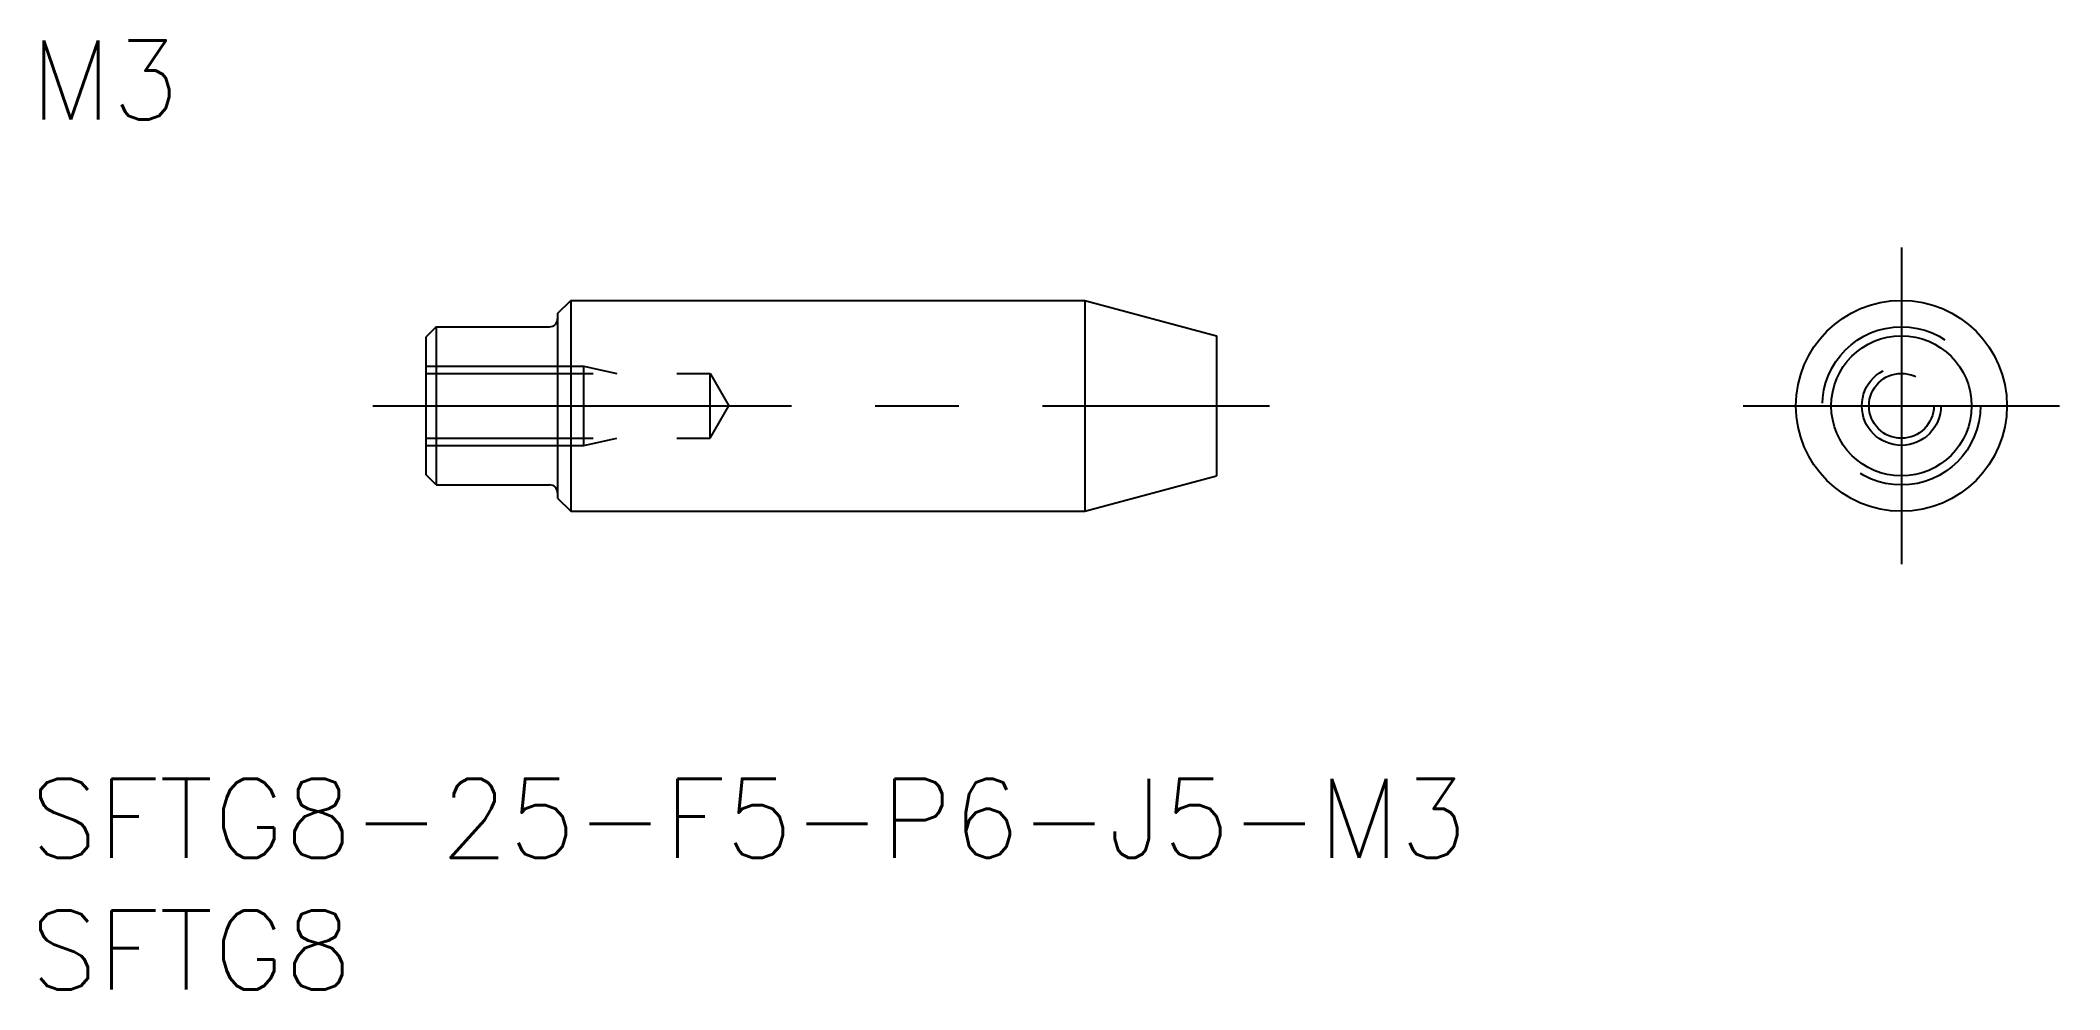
# Model space of a CAD drawing. Extents: x 0.4 to 77, y -8 to 28.
import ezdxf

# ---------------------------------------------------------------- set-up
doc = ezdxf.new("R2010")
doc.units = 0
doc.header["$LTSCALE"] = 0.5
doc.linetypes.add('CENTER', pattern=[50.8, 31.75, -6.35, 6.35, -6.35])
doc.linetypes.add('DASHED', pattern=[19.05, 12.7, -6.35])
for name, color, linetype in [('MSM_CENTER', 1, 'CENTER'), ('MSM_CONTINUOUS', 7, 'CONTINUOUS'), ('MSM_DASHED', 4, 'DASHED'), ('MSM_PART_NUMBER', 7, 'CONTINUOUS')]:
    doc.layers.add(name, color=color, linetype=linetype)
doc.styles.get("Standard").update_dxf_attribs({"font": 'txt.shx', "height": 3, "bigfont": 'bigfont.shx'})

# ---------------------------------------------------------------- blocks, each defined once
blk = doc.blocks.new('*U4')
at = {"layer": 'MSM_PART_NUMBER'}
blk.add_text('SFTG8-25-F5-P6-J5-M3', height=3, dxfattribs=at).set_placement((0, -3))
blk = doc.blocks.new('*U5')
at = {"layer": 'MSM_PART_NUMBER'}
blk.add_text('SFTG8', height=3, dxfattribs=at).set_placement((0, -8))
blk = doc.blocks.new('*U6')
at = {"layer": 'MSM_PART_NUMBER'}
blk.add_text('M3', height=3, dxfattribs=at).set_placement((0, 25))

msp = doc.modelspace()

# ---------------------------------------------------------------- linework, layer by layer
at = {"layer": 'MSM_CENTER'}
for p, q in [((70.974, 20.14), (70.974, 8.14)), ((13, 14.14), (47, 14.14)), ((64.974, 14.14), (76.974, 14.14))]:
    msp.add_line(p, q, dxfattribs=at)
at = {"layer": 'MSM_CONTINUOUS'}
for p, q in [((20, 17.64), (20.5, 18.14)), ((20, 17.64), (20, 10.64)), ((20.5, 18.14), (40, 18.14)), ((20.5, 18.14), (20.5, 10.14)), ((40, 18.14), (40, 10.14)), ((40, 18.14), (45, 16.8)), ((15.4, 17.14), (15, 16.74)), ((15.4, 17.14), (19.7, 17.14)), ((15.4, 17.14), (15.4, 11.14)), ((15, 16.74), (15, 11.54)), ((45, 16.8), (45, 11.48)), ((15.4, 11.14), (15, 11.54)), ((15.4, 11.14), (19.7, 11.14)), ((40, 10.14), (45, 11.48)), ((20, 10.64), (20.5, 10.14)), ((20.5, 10.14), (40, 10.14))]:
    msp.add_line(p, q, dxfattribs=at)
for radius in [4, 2.66]:
    msp.add_circle((70.974, 14.14), radius, dxfattribs=at)
for centre, start, end in [((19.7, 17.44), 270, 0), ((19.7, 10.84), 0, 90)]:
    msp.add_arc(centre, 0.3, start, end, dxfattribs=at)
at = {"layer": 'MSM_DASHED'}
for p, q in [((15, 15.64), (21, 15.64)), ((15, 15.37), (25.79, 15.37)), ((21, 15.64), (22.25, 15.37)), ((21, 12.64), (21, 15.64)), ((25.79, 12.911), (25.79, 15.37)), ((25.79, 15.37), (26.5, 14.14)), ((25.79, 12.911), (26.5, 14.14)), ((15, 12.911), (25.79, 12.911)), ((15, 12.64), (21, 12.64)), ((21, 12.64), (22.25, 12.911))]:
    msp.add_line(p, q, dxfattribs=at)
for radius in [3, 1.5, 1.23]:
    msp.add_circle((70.974, 14.14), radius, dxfattribs=at)

# ---------------------------------------------------------------- block references
at = {"layer": 'MSM_CONTINUOUS'}
for name in ['*U6', '*U4', '*U5']:
    msp.add_blockref(name, (0, 0), dxfattribs=at)

doc.saveas('drawing.dxf')
